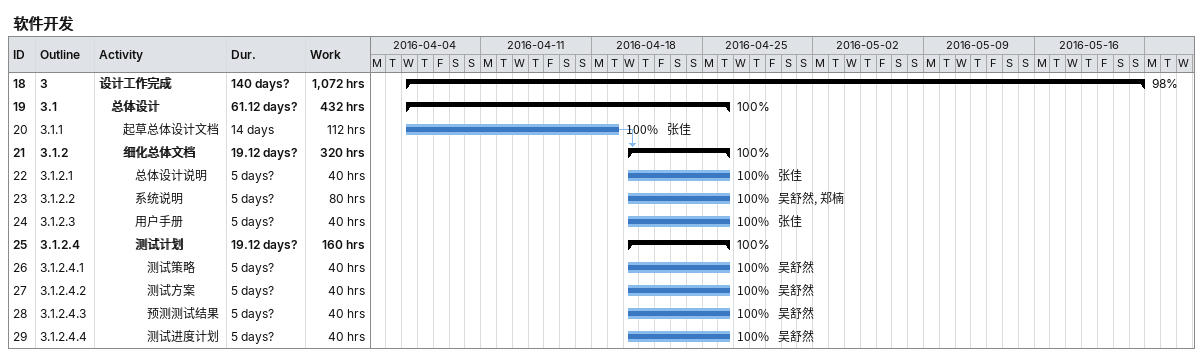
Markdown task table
软件开发

| ID | WBS | Task | Duration | Start | Finish | Predecessors | Resources | % complete | Work (h) |
|---|---|---|---|---|---|---|---|---|---|
| 18 | 3 | **设计工作完成** | 140d? | 2016-04-06 | 2016-05-23 |  |  | 98 | 1072 |
| 19 | 3.1 | **总体设计** | 61.12d? | 2016-04-06 | 2016-04-26 |  |  | 100 | 432 |
| 20 | 3.1.1 | 起草总体设计文档 | 14d | 2016-04-06 | 2016-04-19 |  | 张佳 | 100 | 112 |
| 21 | 3.1.2 | **细化总体文档** | 19.12d? | 2016-04-20 | 2016-04-26 | 20 |  | 100 | 320 |
| 22 | 3.1.2.1 | 总体设计说明 | 5d? | 2016-04-20 | 2016-04-26 |  | 张佳 | 100 | 40 |
| 23 | 3.1.2.2 | 系统说明 | 5d? | 2016-04-20 | 2016-04-26 |  | 吴舒然, 郑楠 | 100 | 80 |
| 24 | 3.1.2.3 | 用户手册 | 5d? | 2016-04-20 | 2016-04-26 |  | 张佳 | 100 | 40 |
| 25 | 3.1.2.4 | **测试计划** | 19.12d? | 2016-04-20 | 2016-04-26 |  |  | 100 | 160 |
| 26 | 3.1.2.4.1 | 测试策略 | 5d? | 2016-04-20 | 2016-04-26 |  | 吴舒然 | 100 | 40 |
| 27 | 3.1.2.4.2 | 测试方案 | 5d? | 2016-04-20 | 2016-04-26 |  | 吴舒然 | 100 | 40 |
| 28 | 3.1.2.4.3 | 预测测试结果 | 5d? | 2016-04-20 | 2016-04-26 |  | 吴舒然 | 100 | 40 |
| 29 | 3.1.2.4.4 | 测试进度计划 | 5d? | 2016-04-20 | 2016-04-26 |  | 吴舒然 | 100 | 40 |
